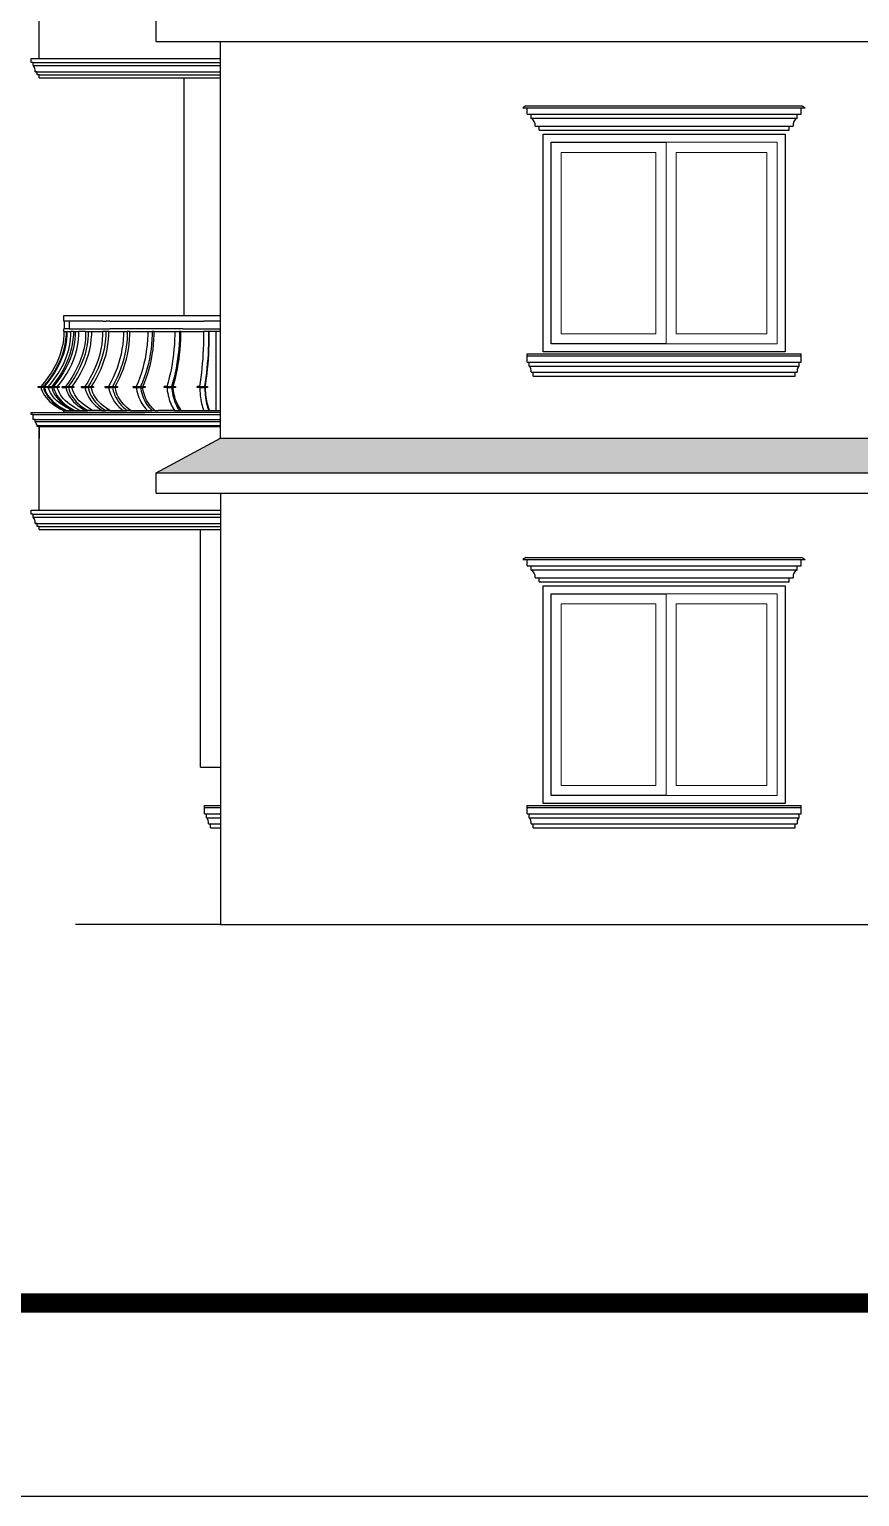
# Model space of a CAD drawing. Header units: inches. Extents: x 3672 to 10975, y -27382 to -746.
# Drawn here: x 4491.9 to 4697.8, y -27267.5 to -26903.6 of the extents above; entities that cross this region are included whole.
import ezdxf

# ---------------------------------------------------------------- set-up
doc = ezdxf.new("R2010")
doc.units = ezdxf.units.IN
doc.header["$LTSCALE"] = 17
doc.header["$MEASUREMENT"] = 0
for name, color, linetype, lineweight in [('25 BOT BAR', 12, 'Continuous', 25), ('ELEVATION', 7, 'Continuous', 25), ('OUTLINE', 1, 'Continuous', 25), ('WINDOW FRAME', 161, 'Continuous', 20)]:
    doc.layers.add(name, color=color, linetype=linetype, lineweight=lineweight)

# ---------------------------------------------------------------- blocks, each defined once
blk = doc.blocks.new('A$C6d06a05d')
for p, q in [((5.66, 22.61), (5.66, 24)), ((5.66, 24), (40.22, 24)), ((40.22, 22.61), (40.22, 24)), ((5.77, 22.61), (5.66, 22.61)), ((5.66, 20.07), (5.66, 20.77)), ((5.66, 20.77), (5.77, 20.77)), ((5.69, 20.07), (5.66, 20.07)), ((5.69, 20.07), (5.69, 19.25)), ((5.69, 20.07), (6.17, 20.07)), ((5.77, 22.61), (5.77, 20.77)), ((6.88, 22.61), (5.77, 22.61)), ((6.88, 20.77), (5.77, 20.77)), ((6.17, 20.07), (6.17, 19.25)), ((6.17, 20.07), (6.36, 20.07)), ((6.36, 20.07), (6.36, 19.25)), ((6.36, 20.07), (7.24, 20.07)), ((6.88, 22.61), (6.88, 20.77)), ((14.27, 22.61), (6.88, 22.61)), ((6.88, 20.77), (14.27, 20.77)), ((7.23, 19.24), (7.24, 20.07)), ((7.79, 20.07), (7.24, 20.07)), ((7.79, 20.07), (7.78, 19.25)), ((7.79, 20.07), (8.17, 20.07)), ((8.17, 20.07), (8.17, 19.25)), ((8.17, 20.07), (9.01, 20.07)), ((9, 19.24), (9.01, 20.07)), ((10.49, 20.07), (9.01, 20.07)), ((10.49, 20.07), (10.49, 19.25)), ((10.49, 20.07), (11.05, 20.07)), ((11.05, 20.07), (11.05, 19.25)), ((11.05, 20.07), (11.82, 20.07)), ((11.82, 19.24), (11.82, 20.07)), ((11.82, 20.07), (14.21, 20.07)), ((14.21, 20.07), (14.2, 19.25)), ((14.93, 20.07), (14.21, 20.07)), ((14.27, 22.61), (14.98, 22.61)), ((14.27, 20.77), (14.98, 20.77)), ((14.93, 20.07), (14.92, 19.25)), ((15.61, 20.07), (14.93, 20.07)), ((15.84, 22.61), (14.98, 22.61)), ((14.98, 20.77), (15.84, 20.77)), ((15.6, 19.24), (15.61, 20.07)), ((15.61, 20.07), (18.82, 20.07)), ((15.84, 22.61), (31.92, 22.61)), ((31.92, 20.77), (15.84, 20.77)), ((18.82, 20.07), (18.81, 19.25)), ((18.82, 20.07), (19.67, 20.07)), ((19.67, 20.07), (19.67, 19.25)), ((20.24, 20.07), (19.67, 20.07)), ((20.24, 19.24), (20.24, 20.07)), ((20.24, 20.07), (24.18, 20.07)), ((24.18, 20.07), (24.18, 19.25)), ((24.18, 20.07), (25.15, 20.07)), ((25.15, 20.07), (25.14, 19.25)), ((25.59, 20.07), (25.15, 20.07)), ((25.59, 19.24), (25.59, 20.07)), ((25.59, 20.07), (30.13, 20.07)), ((30.13, 20.07), (30.13, 19.25)), ((30.13, 20.07), (31.18, 20.07)), ((31.49, 20.07), (31.18, 20.07)), ((31.18, 20.07), (31.18, 19.25)), ((31.48, 19.24), (31.49, 20.07)), ((31.49, 20.07), (31.92, 20.07)), ((31.92, 22.61), (36.51, 22.61)), ((31.92, 20.77), (36.51, 20.77)), ((31.92, 20.07), (36.49, 20.07)), ((36.49, 20.07), (36.49, 19.25)), ((37.6, 20.07), (36.49, 20.07)), ((37.61, 22.61), (36.51, 22.61)), ((36.51, 20.77), (37.61, 20.77)), ((37.6, 20.07), (37.59, 19.25)), ((37.75, 20.07), (37.6, 20.07)), ((37.8, 22.61), (37.61, 22.61)), ((37.61, 20.77), (37.8, 20.77)), ((37.75, 19.24), (37.75, 20.07)), ((39.23, 20.07), (37.75, 20.07)), ((39.23, 22.61), (37.8, 22.61)), ((37.8, 20.77), (39.23, 20.77)), ((40.22, 22.61), (39.23, 22.61)), ((39.23, 20.77), (40.22, 20.77)), ((40.22, 20.07), (39.23, 20.07)), ((39.23, 7.81), (39.23, 20.07)), ((40.22, 20.77), (40.22, 22.61)), ((40.22, 20.07), (40.22, 20.77)), ((40.22, 8.38), (40.22, 20.07)), ((5.44, 16.89), (5.2, 15.69)), ((5.6, 18.11), (5.44, 16.89)), ((5.69, 19.25), (5.6, 18.11)), ((5.92, 16.89), (5.69, 15.69)), ((6.12, 16.89), (5.88, 15.69)), ((6.08, 18.11), (5.92, 16.89)), ((6.17, 19.25), (6.08, 18.11)), ((6.28, 18.11), (6.12, 16.89)), ((6.36, 19.25), (6.28, 18.11)), ((6.75, 15.62), (6.99, 16.85)), ((6.99, 16.85), (7.15, 18.08)), ((7.15, 18.08), (7.23, 19.24)), ((7.55, 16.89), (7.33, 15.69)), ((7.7, 18.11), (7.55, 16.89)), ((7.78, 19.25), (7.7, 18.11)), ((7.93, 16.89), (7.71, 15.69)), ((8.09, 18.11), (7.93, 16.89)), ((8.17, 19.25), (8.09, 18.11)), ((8.54, 15.62), (8.76, 16.85)), ((8.76, 16.85), (8.92, 18.08)), ((8.92, 18.08), (9, 19.24)), ((10.28, 16.89), (10.07, 15.69)), ((10.42, 18.11), (10.28, 16.89)), ((10.49, 19.25), (10.42, 18.11)), ((10.84, 16.89), (10.63, 15.69)), ((10.98, 18.11), (10.84, 16.89)), ((11.05, 19.25), (10.98, 18.11)), ((11.39, 15.62), (11.6, 16.85)), ((11.6, 16.85), (11.74, 18.08)), ((11.74, 18.08), (11.82, 19.24)), ((14.02, 16.89), (13.83, 15.69)), ((14.14, 18.11), (14.02, 16.89)), ((14.2, 19.25), (14.14, 18.11)), ((14.73, 16.89), (14.55, 15.69)), ((14.86, 18.11), (14.73, 16.89)), ((14.92, 19.25), (14.86, 18.11)), ((15.23, 15.62), (15.41, 16.85)), ((15.41, 16.85), (15.54, 18.08)), ((15.54, 18.08), (15.6, 19.24)), ((18.65, 16.89), (18.5, 15.69)), ((18.76, 18.11), (18.65, 16.89)), ((18.81, 19.25), (18.76, 18.11)), ((19.51, 16.89), (19.36, 15.69)), ((19.62, 18.11), (19.51, 16.89)), ((19.67, 19.25), (19.62, 18.11)), ((19.92, 15.62), (20.08, 16.85)), ((20.08, 16.85), (20.19, 18.08)), ((20.19, 18.08), (20.24, 19.24)), ((24.05, 16.89), (23.93, 15.69)), ((24.13, 18.11), (24.05, 16.89)), ((24.18, 19.25), (24.13, 18.11)), ((25.02, 16.89), (24.9, 15.69)), ((25.1, 18.11), (25.02, 16.89)), ((25.14, 19.25), (25.1, 18.11)), ((25.34, 15.62), (25.46, 16.85)), ((25.46, 16.85), (25.54, 18.08)), ((25.54, 18.08), (25.59, 19.24)), ((30.04, 16.89), (29.96, 15.69)), ((30.1, 18.11), (30.04, 16.89)), ((30.13, 19.25), (30.1, 18.11)), ((31.1, 16.89), (31.01, 15.69)), ((31.15, 18.11), (31.1, 16.89)), ((31.18, 19.25), (31.15, 18.11)), ((31.31, 15.62), (31.4, 16.85)), ((31.4, 16.85), (31.45, 18.08)), ((31.45, 18.08), (31.48, 19.24)), ((36.45, 16.89), (36.41, 15.69)), ((36.48, 18.11), (36.45, 16.89)), ((36.49, 19.25), (36.48, 18.11)), ((37.55, 16.89), (37.51, 15.69)), ((37.58, 18.11), (37.55, 16.89)), ((37.59, 19.25), (37.58, 18.11)), ((37.66, 15.62), (37.7, 16.85)), ((37.7, 16.85), (37.73, 18.08)), ((37.73, 18.08), (37.75, 19.24)), ((4.49, 13.29), (4.03, 12.11)), ((4.89, 14.48), (4.49, 13.29)), ((4.99, 13.29), (4.53, 12.11)), ((5.19, 13.29), (4.73, 12.11)), ((5.2, 15.69), (4.89, 14.48)), ((5.38, 14.48), (4.99, 13.29)), ((5.57, 14.48), (5.19, 13.29)), ((5.69, 15.69), (5.38, 14.48)), ((5.88, 15.69), (5.57, 14.48)), ((5.58, 11.99), (6.04, 13.19)), ((6.04, 13.19), (6.43, 14.4)), ((6.66, 13.29), (6.22, 12.11)), ((6.43, 14.4), (6.75, 15.62)), ((7.05, 13.29), (6.61, 12.11)), ((7.03, 14.48), (6.66, 13.29)), ((7.33, 15.69), (7.03, 14.48)), ((7.41, 14.48), (7.05, 13.29)), ((7.71, 15.69), (7.41, 14.48)), ((7.42, 11.99), (7.86, 13.19)), ((7.86, 13.19), (8.24, 14.4)), ((8.24, 14.4), (8.54, 15.62)), ((9.46, 13.29), (9.05, 12.11)), ((9.8, 14.48), (9.46, 13.29)), ((10.02, 13.29), (9.61, 12.11)), ((10.07, 15.69), (9.8, 14.48)), ((10.36, 14.48), (10.02, 13.29)), ((10.63, 15.69), (10.36, 14.48)), ((10.36, 11.99), (10.77, 13.19)), ((10.77, 13.19), (11.11, 14.4)), ((11.11, 14.4), (11.39, 15.62)), ((13.29, 13.29), (12.93, 12.11)), ((13.59, 14.48), (13.29, 13.29)), ((13.83, 15.69), (13.59, 14.48)), ((14.01, 13.29), (13.65, 12.11)), ((14.31, 14.48), (14.01, 13.29)), ((14.55, 15.69), (14.31, 14.48)), ((14.31, 11.99), (14.68, 13.19)), ((14.68, 13.19), (14.98, 14.4)), ((14.98, 14.4), (15.23, 15.62)), ((18.05, 13.29), (17.75, 12.11)), ((18.3, 14.48), (18.05, 13.29)), ((18.5, 15.69), (18.3, 14.48)), ((18.9, 13.29), (18.6, 12.11)), ((19.15, 14.48), (18.9, 13.29)), ((19.36, 15.69), (19.15, 14.48)), ((19.16, 11.99), (19.46, 13.19)), ((19.46, 13.19), (19.72, 14.4)), ((19.72, 14.4), (19.92, 15.62)), ((23.58, 13.29), (23.35, 12.11)), ((23.77, 14.48), (23.58, 13.29)), ((23.93, 15.69), (23.77, 14.48)), ((24.55, 13.29), (24.31, 12.11)), ((24.74, 14.48), (24.55, 13.29)), ((24.9, 15.69), (24.74, 14.48)), ((24.75, 11.99), (24.98, 13.19)), ((24.98, 13.19), (25.18, 14.4)), ((25.18, 14.4), (25.34, 15.62)), ((29.72, 13.29), (29.56, 12.11)), ((29.86, 14.48), (29.72, 13.29)), ((29.96, 15.69), (29.86, 14.48)), ((30.77, 13.29), (30.61, 12.11)), ((30.91, 14.48), (30.77, 13.29)), ((31.01, 15.69), (30.91, 14.48)), ((30.91, 11.99), (31.07, 13.19)), ((31.07, 13.19), (31.21, 14.4)), ((31.21, 14.4), (31.31, 15.62)), ((36.29, 13.29), (36.2, 12.11)), ((36.35, 14.48), (36.29, 13.29)), ((36.41, 15.69), (36.35, 14.48)), ((37.39, 13.29), (37.31, 12.11)), ((37.46, 14.48), (37.39, 13.29)), ((37.51, 15.69), (37.46, 14.48)), ((37.46, 11.99), (37.54, 13.19)), ((37.54, 13.19), (37.61, 14.4)), ((37.61, 14.4), (37.66, 15.62)), ((2.87, 9.79), (2.18, 8.65)), ((3.39, 9.79), (2.72, 8.65)), ((3.49, 10.94), (2.87, 9.79)), ((3.59, 9.79), (2.91, 8.65)), ((4, 10.94), (3.39, 9.79)), ((4.03, 12.11), (3.49, 10.94)), ((4.19, 10.94), (3.59, 9.79)), ((4.53, 12.11), (4, 10.94)), ((4.73, 12.11), (4.19, 10.94)), ((4.42, 9.64), (5.04, 10.81)), ((5.14, 9.79), (4.49, 8.65)), ((5.52, 9.79), (4.87, 8.65)), ((5.04, 10.81), (5.58, 11.99)), ((5.72, 10.94), (5.14, 9.79)), ((6.1, 10.94), (5.52, 9.79)), ((6.22, 12.11), (5.72, 10.94)), ((6.61, 12.11), (6.1, 10.94)), ((6.32, 9.64), (6.9, 10.81)), ((6.9, 10.81), (7.42, 11.99)), ((8.05, 9.79), (7.46, 8.65)), ((8.61, 9.79), (8.02, 8.65)), ((8.58, 10.94), (8.05, 9.79)), ((9.05, 12.11), (8.58, 10.94)), ((9.14, 10.94), (8.61, 9.79)), ((9.61, 12.11), (9.14, 10.94)), ((9.34, 9.64), (9.89, 10.81)), ((9.89, 10.81), (10.36, 11.99)), ((12.05, 9.79), (11.52, 8.65)), ((12.52, 10.94), (12.05, 9.79)), ((12.77, 9.79), (12.24, 8.65)), ((12.93, 12.11), (12.52, 10.94)), ((13.24, 10.94), (12.77, 9.79)), ((13.65, 12.11), (13.24, 10.94)), ((13.42, 9.64), (13.89, 10.81)), ((13.89, 10.81), (14.31, 11.99)), ((17, 9.79), (16.56, 8.65)), ((17.4, 10.94), (17, 9.79)), ((17.75, 12.11), (17.4, 10.94)), ((17.86, 9.79), (17.42, 8.65)), ((18.26, 10.94), (17.86, 9.79)), ((18.6, 12.11), (18.26, 10.94)), ((18.4, 9.64), (18.81, 10.81)), ((18.81, 10.81), (19.16, 11.99)), ((22.77, 9.79), (22.42, 8.65)), ((23.08, 10.94), (22.77, 9.79)), ((23.35, 12.11), (23.08, 10.94)), ((23.74, 9.79), (23.39, 8.65)), ((24.04, 10.94), (23.74, 9.79)), ((24.31, 12.11), (24.04, 10.94)), ((24.16, 9.64), (24.47, 10.81)), ((24.47, 10.81), (24.75, 11.99)), ((29.17, 9.79), (28.93, 8.65)), ((29.38, 10.94), (29.17, 9.79)), ((29.56, 12.11), (29.38, 10.94)), ((30.22, 9.79), (29.98, 8.65)), ((30.43, 10.94), (30.22, 9.79)), ((30.61, 12.11), (30.43, 10.94)), ((30.51, 9.64), (30.72, 10.81)), ((30.72, 10.81), (30.91, 11.99)), ((36, 9.79), (35.88, 8.65)), ((36.11, 10.94), (36, 9.79)), ((36.2, 12.11), (36.11, 10.94)), ((37.11, 9.79), (36.99, 8.65)), ((37.21, 10.94), (37.11, 9.79)), ((37.31, 12.11), (37.21, 10.94)), ((37.25, 9.64), (37.36, 10.81)), ((37.36, 10.81), (37.46, 11.99)), ((1.42, 7.53), (0.6, 6.44)), ((1.97, 7.53), (1.15, 6.44)), ((2.16, 7.53), (1.35, 6.44)), ((2.18, 8.65), (1.42, 7.53)), ((2.72, 8.65), (1.97, 7.53)), ((2.91, 8.65), (2.16, 7.53)), ((2.3, 6.44), (2.98, 7.35)), ((2.98, 7.35), (3.73, 8.49)), ((3.78, 7.53), (3, 6.44)), ((4.16, 7.53), (3.38, 6.44)), ((3.73, 8.49), (4.42, 9.64)), ((4.49, 8.65), (3.78, 7.53)), ((4.87, 8.65), (4.16, 7.53)), ((4.29, 6.44), (4.94, 7.35)), ((4.94, 7.35), (5.66, 8.49)), ((5.66, 8.49), (6.32, 9.64)), ((6.8, 7.53), (6.08, 6.44)), ((7.36, 7.53), (6.64, 6.44)), ((7.46, 8.65), (6.8, 7.53)), ((8.02, 8.65), (7.36, 7.53)), ((7.48, 6.44), (8.07, 7.35)), ((8.07, 7.35), (8.74, 8.49)), ((8.74, 8.49), (9.34, 9.64)), ((10.94, 7.53), (10.31, 6.44)), ((11.52, 8.65), (10.94, 7.53)), ((11.66, 7.53), (11.02, 6.44)), ((12.24, 8.65), (11.66, 7.53)), ((11.76, 6.44), (12.29, 7.35)), ((12.29, 7.35), (12.88, 8.49)), ((12.88, 8.49), (13.42, 9.64)), ((16.07, 7.53), (15.54, 6.44)), ((16.56, 8.65), (16.07, 7.53)), ((16.93, 7.53), (16.4, 6.44)), ((17.42, 8.65), (16.93, 7.53)), ((17.02, 6.44), (17.46, 7.35)), ((17.46, 7.35), (17.96, 8.49)), ((17.96, 8.49), (18.4, 9.64)), ((22.04, 7.53), (21.63, 6.44)), ((22.42, 8.65), (22.04, 7.53)), ((23.01, 7.53), (22.6, 6.44)), ((23.39, 8.65), (23.01, 7.53)), ((23.08, 6.44), (23.43, 7.35)), ((23.43, 7.35), (23.81, 8.49)), ((23.81, 8.49), (24.16, 9.64)), ((28.67, 7.53), (28.39, 6.44)), ((28.93, 8.65), (28.67, 7.53)), ((29.72, 7.53), (29.44, 6.44)), ((29.98, 8.65), (29.72, 7.53)), ((29.77, 6.44), (30, 7.35)), ((30, 7.35), (30.27, 8.49)), ((30.27, 8.49), (30.51, 9.64)), ((35.75, 7.53), (35.61, 6.44)), ((35.88, 8.65), (35.75, 7.53)), ((36.85, 7.53), (36.71, 6.44)), ((36.99, 8.65), (36.85, 7.53)), ((36.88, 6.44), (37, 7.35)), ((37, 7.35), (37.13, 8.49)), ((37.13, 8.49), (37.25, 9.64)), ((39.23, 0.52), (39.23, 7.81)), ((40.22, 0.52), (40.22, 8.38)), ((0, 6.15), (0, 6.44)), ((0, 6.44), (0.49, 6.44)), ((0.49, 6.15), (0, 6.15)), ((0.49, 6.44), (0.6, 6.44)), ((0.49, 6.15), (0.49, 6.44)), ((0.66, 6.15), (0.49, 6.15)), ((0.6, 6.44), (0.84, 6.44)), ((0.66, 6.15), (0.72, 5.87)), ((0.66, 6.15), (0.84, 6.15)), ((0.72, 5.87), (0.9, 5.31)), ((0.84, 6.15), (0.84, 6.44)), ((0.84, 6.44), (1.15, 6.44)), ((1.21, 6.15), (0.84, 6.15)), ((0.9, 5.31), (1.13, 4.75)), ((1.13, 4.75), (1.43, 4.21)), ((1.15, 6.44), (1.35, 6.44)), ((1.21, 6.15), (1.27, 5.87)), ((1.41, 6.15), (1.21, 6.15)), ((1.27, 5.87), (1.45, 5.31)), ((1.35, 6.44), (2.29, 6.44)), ((1.41, 6.15), (1.47, 5.87)), ((2.29, 6.15), (1.41, 6.15)), ((1.43, 4.21), (1.77, 3.68)), ((1.45, 5.31), (1.68, 4.75)), ((1.47, 5.87), (1.64, 5.31)), ((1.64, 5.31), (1.88, 4.75)), ((1.68, 4.75), (1.97, 4.21)), ((1.77, 3.68), (2.17, 3.17)), ((1.88, 4.75), (2.17, 4.21)), ((1.97, 4.21), (2.31, 3.68)), ((2.17, 4.21), (2.51, 3.68)), ((2.29, 6.15), (2.29, 6.44)), ((2.29, 6.44), (2.3, 6.44)), ((2.33, 5.94), (2.29, 6.15)), ((2.29, 6.15), (2.29, 6.15)), ((2.29, 6.15), (2.98, 6.15)), ((2.3, 6.44), (2.98, 6.44)), ((2.31, 3.68), (2.71, 3.17)), ((2.5, 5.41), (2.33, 5.94)), ((2.72, 4.88), (2.5, 5.41)), ((2.51, 3.68), (2.9, 3.17)), ((3, 4.37), (2.72, 4.88)), ((2.98, 6.44), (3, 6.44)), ((2.98, 6.15), (2.98, 6.44)), ((3.06, 6.15), (2.98, 6.15)), ((3, 6.44), (3.38, 6.44)), ((3.32, 3.86), (3, 4.37)), ((3.06, 6.15), (3.12, 5.87)), ((3.44, 6.15), (3.06, 6.15)), ((3.12, 5.87), (3.28, 5.31)), ((3.28, 5.31), (3.51, 4.75)), ((3.69, 3.38), (3.32, 3.86)), ((3.38, 6.44), (4.29, 6.44)), ((3.44, 6.15), (3.5, 5.87)), ((4.28, 6.15), (3.44, 6.15)), ((3.5, 5.87), (3.67, 5.31)), ((3.51, 4.75), (3.78, 4.21)), ((3.67, 5.31), (3.89, 4.75)), ((4.12, 2.9), (3.69, 3.38)), ((3.78, 4.21), (4.11, 3.68)), ((3.89, 4.75), (4.16, 4.21)), ((4.11, 3.68), (4.48, 3.17)), ((4.16, 4.21), (4.49, 3.68)), ((4.32, 5.94), (4.28, 6.15)), ((4.67, 6.15), (4.28, 6.15)), ((4.29, 6.44), (4.67, 6.44)), ((4.48, 5.41), (4.32, 5.94)), ((4.7, 4.88), (4.48, 5.41)), ((4.49, 3.68), (4.87, 3.17)), ((4.67, 6.44), (4.67, 6.15)), ((4.96, 4.37), (4.7, 4.88)), ((5.27, 3.86), (4.96, 4.37)), ((5.62, 3.38), (5.27, 3.86)), ((5.34, 6.44), (6.08, 6.44)), ((5.34, 6.15), (5.34, 6.44)), ((5.34, 6.15), (6.14, 6.15)), ((6.03, 2.9), (5.62, 3.38)), ((6.08, 6.44), (6.35, 6.44)), ((6.14, 6.15), (6.19, 5.87)), ((6.14, 6.15), (6.35, 6.15)), ((6.19, 5.87), (6.34, 5.31)), ((6.34, 5.31), (6.55, 4.75)), ((6.35, 6.15), (6.35, 6.44)), ((6.35, 6.44), (6.64, 6.44)), ((6.7, 6.15), (6.35, 6.15)), ((6.55, 4.75), (6.8, 4.21)), ((6.64, 6.44), (7.48, 6.44)), ((6.7, 6.15), (6.75, 5.87)), ((7.47, 6.15), (6.7, 6.15)), ((6.75, 5.87), (6.9, 5.31)), ((6.8, 4.21), (7.1, 3.68)), ((6.9, 5.31), (7.11, 4.75)), ((7.1, 3.68), (7.45, 3.17)), ((7.11, 4.75), (7.36, 4.21)), ((7.36, 4.21), (7.66, 3.68)), ((7.51, 5.94), (7.47, 6.15)), ((7.91, 6.15), (7.47, 6.15)), ((7.48, 6.44), (7.91, 6.44)), ((7.66, 5.41), (7.51, 5.94)), ((7.85, 4.88), (7.66, 5.41)), ((7.66, 3.68), (8.01, 3.17)), ((8.09, 4.37), (7.85, 4.88)), ((7.91, 6.44), (7.91, 6.15)), ((8.38, 3.86), (8.09, 4.37)), ((8.71, 3.38), (8.38, 3.86)), ((9.08, 2.9), (8.71, 3.38)), ((9.56, 6.44), (10.31, 6.44)), ((9.56, 6.15), (9.56, 6.44)), ((9.56, 6.15), (10.35, 6.15)), ((10.31, 6.44), (10.86, 6.44)), ((10.35, 6.15), (10.4, 5.87)), ((10.35, 6.15), (10.86, 6.15)), ((10.4, 5.87), (10.54, 5.31)), ((10.54, 5.31), (10.72, 4.75)), ((10.72, 4.75), (10.94, 4.21)), ((10.86, 6.15), (10.86, 6.44)), ((10.86, 6.44), (11.02, 6.44)), ((11.07, 6.15), (10.86, 6.15)), ((10.94, 4.21), (11.21, 3.68)), ((11.02, 6.44), (11.76, 6.44)), ((11.07, 6.15), (11.12, 5.87)), ((11.76, 6.15), (11.07, 6.15)), ((11.12, 5.87), (11.26, 5.31)), ((11.21, 3.68), (11.51, 3.17)), ((11.26, 5.31), (11.44, 4.75)), ((11.44, 4.75), (11.66, 4.21)), ((11.66, 4.21), (11.93, 3.68)), ((11.76, 6.44), (12.24, 6.44)), ((11.79, 5.94), (11.76, 6.15)), ((12.24, 6.15), (11.76, 6.15)), ((11.92, 5.41), (11.79, 5.94)), ((12.09, 4.88), (11.92, 5.41)), ((11.93, 3.68), (12.23, 3.17)), ((12.31, 4.37), (12.09, 4.88)), ((12.24, 6.44), (12.24, 6.15)), ((12.56, 3.86), (12.31, 4.37)), ((12.85, 3.38), (12.56, 3.86)), ((13.18, 2.9), (12.85, 3.38)), ((14.82, 6.44), (15.54, 6.44)), ((14.82, 6.15), (14.82, 6.44)), ((14.82, 6.15), (15.58, 6.15)), ((15.54, 6.44), (16.36, 6.44)), ((15.58, 6.15), (15.62, 5.87)), ((15.58, 6.15), (16.36, 6.15)), ((15.62, 5.87), (15.74, 5.31)), ((15.74, 5.31), (15.89, 4.75)), ((15.89, 4.75), (16.08, 4.21)), ((16.08, 4.21), (16.3, 3.68)), ((16.3, 3.68), (16.56, 3.17)), ((16.36, 6.15), (16.36, 6.44)), ((16.36, 6.44), (16.4, 6.44)), ((16.44, 6.15), (16.36, 6.15)), ((16.4, 6.44), (17.02, 6.44)), ((16.44, 6.15), (16.48, 5.87)), ((17.01, 6.15), (16.44, 6.15)), ((16.48, 5.87), (16.59, 5.31)), ((16.59, 5.31), (16.74, 4.75)), ((16.74, 4.75), (16.93, 4.21)), ((16.93, 4.21), (17.15, 3.68)), ((17.04, 5.94), (17.01, 6.15)), ((17.52, 6.15), (17.01, 6.15)), ((17.02, 6.44), (17.52, 6.44)), ((17.15, 5.41), (17.04, 5.94)), ((17.3, 4.88), (17.15, 5.41)), ((17.15, 3.68), (17.41, 3.17)), ((17.47, 4.37), (17.3, 4.88)), ((17.69, 3.86), (17.47, 4.37)), ((17.52, 6.44), (17.52, 6.15)), ((17.93, 3.38), (17.69, 3.86)), ((18.21, 2.9), (17.93, 3.38)), ((20.94, 6.44), (21.63, 6.44)), ((20.94, 6.15), (20.94, 6.44)), ((20.94, 6.15), (21.66, 6.15)), ((21.63, 6.44), (22.6, 6.44)), ((21.66, 6.15), (21.69, 5.87)), ((21.66, 6.15), (22.63, 6.15)), ((21.69, 5.87), (21.78, 5.31)), ((21.78, 5.31), (21.9, 4.75)), ((21.9, 4.75), (22.05, 4.21)), ((22.05, 4.21), (22.22, 3.68)), ((22.22, 3.68), (22.42, 3.17)), ((22.6, 6.44), (22.69, 6.44)), ((22.63, 6.15), (22.66, 5.87)), ((22.69, 6.15), (22.63, 6.15)), ((22.66, 5.87), (22.75, 5.31)), ((22.69, 6.15), (22.69, 6.44)), ((22.69, 6.44), (23.08, 6.44)), ((22.69, 6.15), (23.08, 6.15)), ((22.75, 5.31), (22.87, 4.75)), ((22.87, 4.75), (23.01, 4.21)), ((23.01, 4.21), (23.19, 3.68)), ((23.08, 6.44), (23.59, 6.44)), ((23.1, 5.94), (23.08, 6.15)), ((23.59, 6.15), (23.08, 6.15)), ((23.18, 5.41), (23.1, 5.94)), ((23.3, 4.88), (23.18, 5.41)), ((23.19, 3.68), (23.39, 3.17)), ((23.44, 4.37), (23.3, 4.88)), ((23.6, 3.86), (23.44, 4.37)), ((23.59, 6.44), (23.59, 6.15)), ((23.79, 3.38), (23.6, 3.86)), ((24.01, 2.9), (23.79, 3.38)), ((27.76, 6.15), (27.76, 6.44)), ((28.39, 6.44), (27.76, 6.44)), ((28.41, 6.15), (27.76, 6.15)), ((28.39, 6.44), (29.44, 6.44)), ((28.41, 6.15), (28.43, 5.87)), ((28.41, 6.15), (29.46, 6.15)), ((28.43, 5.87), (28.49, 5.31)), ((28.49, 5.31), (28.57, 4.75)), ((28.57, 4.75), (28.67, 4.21)), ((28.67, 4.21), (28.79, 3.68)), ((28.79, 3.68), (28.93, 3.17)), ((29.44, 6.44), (29.66, 6.44)), ((29.46, 6.15), (29.48, 5.87)), ((29.66, 6.15), (29.46, 6.15)), ((29.48, 5.87), (29.54, 5.31)), ((29.54, 5.31), (29.62, 4.75)), ((29.62, 4.75), (29.72, 4.21)), ((29.66, 6.15), (29.66, 6.44)), ((29.66, 6.44), (29.77, 6.44)), ((29.77, 6.15), (29.66, 6.15)), ((29.72, 4.21), (29.84, 3.68)), ((29.77, 6.44), (30.27, 6.44)), ((29.78, 5.94), (29.77, 6.15)), ((30.27, 6.15), (29.77, 6.15)), ((29.84, 5.41), (29.78, 5.94)), ((29.92, 4.88), (29.84, 5.41)), ((29.84, 3.68), (29.98, 3.17)), ((30.01, 4.37), (29.92, 4.88)), ((30.12, 3.86), (30.01, 4.37)), ((30.25, 3.38), (30.12, 3.86)), ((30.4, 2.9), (30.25, 3.38)), ((30.27, 6.44), (30.27, 6.15)), ((35.07, 6.15), (35.07, 6.44)), ((35.61, 6.44), (35.07, 6.44)), ((35.62, 6.15), (35.07, 6.15)), ((35.61, 6.44), (36.71, 6.44)), ((35.62, 6.15), (35.63, 5.87)), ((35.62, 6.15), (36.72, 6.15)), ((35.63, 5.87), (35.66, 5.31)), ((35.66, 5.31), (35.7, 4.75)), ((35.7, 4.75), (35.75, 4.21)), ((35.75, 4.21), (35.81, 3.68)), ((35.81, 3.68), (35.88, 3.17)), ((36.71, 6.44), (36.88, 6.44)), ((36.88, 6.15), (36.72, 6.15)), ((36.72, 6.15), (36.73, 5.87)), ((36.73, 5.87), (36.76, 5.31)), ((36.76, 5.31), (36.8, 4.75)), ((36.8, 4.75), (36.85, 4.21)), ((36.85, 4.21), (36.91, 3.68)), ((36.88, 6.44), (37.05, 6.44)), ((36.88, 5.94), (36.88, 6.15)), ((36.88, 6.15), (37.05, 6.15)), ((36.91, 5.41), (36.88, 5.94)), ((36.95, 4.88), (36.91, 5.41)), ((36.91, 3.68), (36.98, 3.17)), ((37, 4.37), (36.95, 4.88)), ((37.06, 3.86), (37, 4.37)), ((37.05, 6.44), (37.36, 6.44)), ((37.05, 6.15), (37.05, 6.44)), ((37.36, 6.15), (37.05, 6.15)), ((37.12, 3.38), (37.06, 3.86)), ((37.2, 2.9), (37.12, 3.38)), ((37.36, 6.44), (37.36, 6.15)), ((2.17, 3.17), (2.63, 2.67)), ((2.63, 2.67), (3.13, 2.19)), ((2.71, 3.17), (3.15, 2.67)), ((2.9, 3.17), (3.35, 2.67)), ((3.13, 2.19), (3.67, 1.74)), ((3.15, 2.67), (3.64, 2.19)), ((3.35, 2.67), (3.84, 2.19)), ((3.64, 2.19), (4.18, 1.74)), ((3.67, 1.74), (4.27, 1.31)), ((3.84, 2.19), (4.38, 1.74)), ((4.59, 2.45), (4.12, 2.9)), ((4.18, 1.74), (4.77, 1.31)), ((4.27, 1.31), (4.9, 0.9)), ((4.38, 1.74), (4.96, 1.31)), ((4.48, 3.17), (4.91, 2.67)), ((5.1, 2.02), (4.59, 2.45)), ((4.77, 1.31), (5.4, 0.9)), ((4.87, 3.17), (5.29, 2.67)), ((4.9, 0.9), (5.58, 0.52)), ((4.91, 2.67), (5.38, 2.19)), ((4.96, 1.31), (5.59, 0.9)), ((5.65, 1.61), (5.1, 2.02)), ((5.29, 2.67), (5.76, 2.19)), ((5.38, 2.19), (5.89, 1.74)), ((5.4, 0.9), (6.06, 0.52)), ((5.58, 0.52), (5.66, 0.52)), ((5.59, 0.9), (6.26, 0.52)), ((6.25, 1.22), (5.65, 1.61)), ((5.66, 0), (5.66, 0.52)), ((5.66, 0.52), (6.06, 0.52)), ((24.34, 0), (5.66, 0)), ((5.76, 2.19), (6.28, 1.74)), ((5.89, 1.74), (6.45, 1.31)), ((6.47, 2.45), (6.03, 2.9)), ((6.06, 0.52), (6.26, 0.52)), ((7.48, 0.52), (6.25, 1.22)), ((6.26, 0.52), (7.48, 0.52)), ((6.28, 1.74), (6.83, 1.31)), ((6.45, 1.31), (7.05, 0.9)), ((6.96, 2.02), (6.47, 2.45)), ((6.83, 1.31), (7.43, 0.9)), ((7.49, 1.61), (6.96, 2.02)), ((7.05, 0.9), (7.68, 0.52)), ((7.43, 0.9), (8.07, 0.52)), ((7.45, 3.17), (7.84, 2.67)), ((7.48, 0.52), (7.68, 0.52)), ((8.06, 1.22), (7.49, 1.61)), ((7.68, 0.52), (8.07, 0.52)), ((7.84, 2.67), (8.27, 2.19)), ((8.01, 3.17), (8.4, 2.67)), ((9.23, 0.52), (8.06, 1.22)), ((8.07, 0.52), (9.23, 0.52)), ((8.27, 2.19), (8.75, 1.74)), ((8.4, 2.67), (8.83, 2.19)), ((8.75, 1.74), (9.26, 1.31)), ((8.83, 2.19), (9.31, 1.74)), ((9.49, 2.45), (9.08, 2.9)), ((9.23, 0.52), (10.4, 0.52)), ((9.26, 1.31), (9.81, 0.9)), ((9.31, 1.74), (9.82, 1.31)), ((9.94, 2.02), (9.49, 2.45)), ((9.81, 0.9), (10.4, 0.52)), ((9.82, 1.31), (10.37, 0.9)), ((10.43, 1.61), (9.94, 2.02)), ((10.37, 0.9), (10.96, 0.52)), ((10.4, 0.52), (10.96, 0.52)), ((10.95, 1.22), (10.43, 1.61)), ((12.03, 0.52), (10.95, 1.22)), ((12.03, 0.52), (10.96, 0.52)), ((11.51, 3.17), (11.86, 2.67)), ((11.86, 2.67), (12.24, 2.19)), ((14.12, 0.52), (12.03, 0.52)), ((12.23, 3.17), (12.58, 2.67)), ((12.24, 2.19), (12.66, 1.74)), ((12.58, 2.67), (12.96, 2.19)), ((12.66, 1.74), (13.12, 1.31)), ((12.96, 2.19), (13.38, 1.74)), ((13.12, 1.31), (13.61, 0.9)), ((13.54, 2.45), (13.18, 2.9)), ((13.38, 1.74), (13.84, 1.31)), ((13.94, 2.02), (13.54, 2.45)), ((13.61, 0.9), (14.12, 0.52)), ((13.84, 1.31), (14.32, 0.9)), ((14.37, 1.61), (13.94, 2.02)), ((14.12, 0.52), (14.84, 0.52)), ((14.32, 0.9), (14.84, 0.52)), ((14.84, 1.22), (14.37, 1.61)), ((15.79, 0.52), (14.84, 1.22)), ((15.79, 0.52), (14.84, 0.52)), ((15.79, 0.52), (18.74, 0.52)), ((16.56, 3.17), (16.85, 2.67)), ((16.85, 2.67), (17.17, 2.19)), ((17.17, 2.19), (17.52, 1.74)), ((17.41, 3.17), (17.7, 2.67)), ((17.52, 1.74), (17.9, 1.31)), ((17.7, 2.67), (18.02, 2.19)), ((17.9, 1.31), (18.31, 0.9)), ((18.02, 2.19), (18.38, 1.74)), ((18.51, 2.45), (18.21, 2.9)), ((18.31, 0.9), (18.74, 0.52)), ((18.38, 1.74), (18.76, 1.31)), ((18.85, 2.02), (18.51, 2.45)), ((18.74, 0.52), (19.6, 0.52)), ((18.76, 1.31), (19.17, 0.9)), ((19.21, 1.61), (18.85, 2.02)), ((19.17, 0.9), (19.6, 0.52)), ((19.6, 1.22), (19.21, 1.61)), ((20.4, 0.52), (19.6, 1.22)), ((20.4, 0.52), (19.6, 0.52)), ((20.4, 0.52), (24.12, 0.52)), ((22.42, 3.17), (22.64, 2.67)), ((22.64, 2.67), (22.9, 2.19)), ((22.9, 2.19), (23.17, 1.74)), ((23.17, 1.74), (23.47, 1.31)), ((23.39, 3.17), (23.61, 2.67)), ((23.47, 1.31), (23.78, 0.9)), ((23.61, 2.67), (23.86, 2.19)), ((23.78, 0.9), (24.12, 0.52)), ((23.86, 2.19), (24.14, 1.74)), ((24.24, 2.45), (24.01, 2.9)), ((24.12, 0.52), (25.09, 0.52)), ((24.14, 1.74), (24.43, 1.31)), ((24.5, 2.02), (24.24, 2.45)), ((28.44, 0), (24.34, 0)), ((24.43, 1.31), (24.75, 0.9)), ((24.79, 1.61), (24.5, 2.02)), ((24.75, 0.9), (25.09, 0.52)), ((25.09, 1.22), (24.79, 1.61)), ((25.71, 0.52), (25.09, 1.22)), ((25.71, 0.52), (25.09, 0.52)), ((25.71, 0.52), (26.47, 0.52)), ((30.09, 0.52), (26.47, 0.52)), ((40.22, 0), (28.44, 0)), ((28.93, 3.17), (29.08, 2.67)), ((29.08, 2.67), (29.25, 2.19)), ((29.25, 2.19), (29.28, 2.13)), ((29.28, 2.13), (29.44, 1.74)), ((29.44, 1.74), (29.64, 1.31)), ((29.64, 1.31), (29.86, 0.9)), ((29.86, 0.9), (30.09, 0.52)), ((29.98, 3.17), (30.13, 2.67)), ((30.09, 0.52), (31.14, 0.52)), ((30.13, 2.67), (30.3, 2.19)), ((30.3, 2.19), (30.49, 1.74)), ((30.44, 2.79), (30.4, 2.9)), ((30.56, 2.45), (30.44, 2.79)), ((30.49, 1.74), (30.69, 1.31)), ((30.74, 2.02), (30.56, 2.45)), ((30.69, 1.31), (30.91, 0.9)), ((30.93, 1.61), (30.74, 2.02)), ((30.91, 0.9), (31.14, 0.52)), ((31.14, 1.22), (30.93, 1.61)), ((31.57, 0.52), (31.14, 1.22)), ((31.14, 0.52), (31.57, 0.52)), ((31.57, 0.52), (31.92, 0.52)), ((31.92, 0.52), (36.47, 0.52)), ((35.88, 3.17), (35.96, 2.67)), ((35.96, 2.67), (36.05, 2.19)), ((36.05, 2.19), (36.14, 1.74)), ((36.14, 1.74), (36.25, 1.31)), ((36.25, 1.31), (36.36, 0.9)), ((36.36, 0.9), (36.47, 0.52)), ((36.47, 0.52), (37.58, 0.52)), ((36.98, 3.17), (37.06, 2.67)), ((37.06, 2.67), (37.15, 2.19)), ((37.15, 2.19), (37.24, 1.74)), ((37.28, 2.45), (37.2, 2.9)), ((37.24, 1.74), (37.35, 1.31)), ((37.37, 2.02), (37.28, 2.45)), ((37.35, 1.31), (37.46, 0.9)), ((37.47, 1.61), (37.37, 2.02)), ((37.46, 0.9), (37.58, 0.52)), ((37.57, 1.22), (37.47, 1.61)), ((37.79, 0.52), (37.57, 1.22)), ((37.58, 0.52), (37.79, 0.52)), ((37.79, 0.52), (39.23, 0.52)), ((39.23, 0.52), (40.22, 0.52)), ((40.22, 0), (40.22, 0.52))]:
    blk.add_line(p, q)
at = {"layer": 'OUTLINE'}
blk.add_line((5.66, 0), (23.62, 0), dxfattribs=at)

msp = doc.modelspace()

# ---------------------------------------------------------------- hatches: boundary and pattern name
at = {"layer": '25 BOT BAR'}
h = msp.add_hatch(dxfattribs=at)
h.set_pattern_fill('AR-RSHKE', color=8, scale=0.5, angle=180)
h.set_pattern_definition([(180, (-10473.291, -5697.4846), (-12.75, -6), [3, -2.5, 3.5, -1.5, 4.5, -2]), (180, (-10476.291, -5697.7346), (-12.75, -6), [2.5, -9.5, 2, -3]), (180, (-10482.291, -5697.1096), (-12.75, -6), [1.5, -15.5]), (270, (-10473.291, -5697.4846), (4.25, -6), [5.75, -18.25]), (270, (-10476.291, -5697.4846), (4.25, -6), [5.625, -18.375]), (270, (-10478.791, -5697.4846), (4.25, -6), [5.25, -18.75]), (270, (-10482.291, -5697.1096), (4.25, -6), [5.75, -18.25]), (270, (-10483.791, -5697.1096), (4.25, -6), [5.75, -18.25]), (270, (-10488.291, -5697.4846), (4.25, -6), [5.5, -18.5])])
h.paths.add_polyline_path([(4857.33, -27004.97), (4539.33, -27004.97), (4523.33, -27013.6), (4845.33, -27013.6)])

# ---------------------------------------------------------------- linework, layer by layer
msp.add_lwpolyline([(3671.9, -27267.47), (3671.9, -25022.43), (6846.71, -25022.43), (6846.71, -27267.47)], close=True)
at = {"const_width": 4.8}
msp.add_lwpolyline([(6798.71, -27219.47), (6798.71, -25070.43), (3815.9, -25070.43), (3815.9, -27219.47)], close=True, dxfattribs=at)
at = {"layer": '25 BOT BAR'}
for p, q in [((4494.33, -26910.85), (4494.33, -26890.1)), ((4523.33, -26906.6), (4523.33, -26901.6)), ((4523.33, -26906.6), (4849.33, -26906.6)), ((4530.33, -26906.6), (4999.79, -26906.6)), ((4539.33, -27004.97), (4539.33, -26906.6)), ((4492.33, -26911.85), (4492.33, -26910.85)), ((4492.33, -26910.85), (4494.33, -26910.85)), ((4492.83, -26911.85), (4492.33, -26911.85)), ((4492.83, -26912.6), (4492.83, -26911.85)), ((4492.83, -26911.85), (4539.33, -26911.85)), ((4494.33, -26910.85), (4539.33, -26910.85)), ((4492.83, -26912.6), (4539.33, -26912.6)), ((4493.33, -26914.1), (4493.33, -26913.6)), ((4493.83, -26914.1), (4493.33, -26914.1)), ((4493.33, -26914.1), (4539.33, -26914.1)), ((4493.83, -26914.85), (4493.83, -26914.1)), ((4494.33, -26914.85), (4493.83, -26914.85)), ((4494.33, -26915.6), (4494.33, -26914.85)), ((4494.33, -26914.85), (4539.33, -26914.85)), ((4494.33, -26915.6), (4539.33, -26915.6)), ((4530.33, -26974.6), (4530.33, -26915.6)), ((4615.08, -26922.6), (4614.33, -26923.1)), ((4614.33, -26923.1), (4684.33, -26923.1)), ((4615.08, -26922.6), (4683.58, -26922.6)), ((4615.33, -26924.6), (4615.33, -26923.1)), ((4683.33, -26924.6), (4683.33, -26923.1)), ((4683.58, -26922.6), (4684.33, -26923.1)), ((4615.33, -26924.6), (4683.33, -26924.6)), ((4616.33, -26925.6), (4616.33, -26924.6)), ((4616.33, -26925.6), (4682.33, -26925.6)), ((4682.33, -26925.6), (4682.33, -26924.6)), ((4617.33, -26927.6), (4681.33, -26927.6)), ((4618.33, -26928.6), (4618.33, -26927.6)), ((4618.33, -26928.6), (4680.33, -26928.6)), ((4680.33, -26928.6), (4680.33, -26927.6)), ((4615.33, -26984.1), (4683.33, -26984.1)), ((4615.33, -26986.1), (4615.33, -26984.1)), ((4615.33, -26984.6), (4683.33, -26984.6)), ((4683.33, -26986.1), (4683.33, -26984.1)), ((4615.33, -26986.1), (4683.33, -26986.1)), ((4615.83, -26987.1), (4615.83, -26986.1)), ((4615.83, -26987.1), (4682.83, -26987.1)), ((4616.33, -26988.6), (4682.33, -26988.6)), ((4616.83, -26989.6), (4616.83, -26988.6)), ((4681.83, -26989.6), (4681.83, -26988.6)), ((4682.83, -26987.1), (4682.83, -26986.1)), ((4616.83, -26989.6), (4681.83, -26989.6)), ((4492.33, -26999.1), (4492.33, -26998.6)), ((4492.33, -26998.6), (4494.33, -26998.6)), ((4492.83, -26999.1), (4492.33, -26999.1)), ((4492.83, -27000.35), (4492.83, -26999.1)), ((4492.83, -26999.1), (4539.33, -26999.1)), ((4494.33, -26998.6), (4500.45, -26998.6)), ((4493.33, -27000.35), (4492.83, -27000.35)), ((4493.33, -27000.85), (4493.33, -27000.35)), ((4493.33, -27000.35), (4539.33, -27000.35)), ((4493.33, -27000.85), (4539.33, -27000.85)), ((4493.83, -27002.1), (4493.83, -27001.85)), ((4493.83, -27001.85), (4539.33, -27001.85)), ((4494.33, -27002.1), (4493.83, -27002.1)), ((4494.33, -27002.1), (4494.33, -27004.97)), ((4494.33, -27002.1), (4539.33, -27002.1)), ((4494.33, -27022.85), (4494.33, -27002.1)), ((4523.33, -27013.6), (4539.33, -27004.97)), ((4539.33, -27004.97), (4999.79, -27004.97)), ((4523.33, -27013.6), (4999.79, -27013.6)), ((4523.33, -27018.6), (4523.33, -27013.6)), ((4523.33, -27018.6), (4849.33, -27018.6)), ((4539.33, -27018.6), (4539.33, -27125.6)), ((4492.33, -27023.85), (4492.33, -27022.85)), ((4492.33, -27022.85), (4494.33, -27022.85)), ((4492.83, -27023.85), (4492.33, -27023.85)), ((4492.83, -27024.6), (4492.83, -27023.85)), ((4492.83, -27023.85), (4539.33, -27023.85)), ((4492.83, -27024.6), (4539.33, -27024.6)), ((4494.33, -27022.85), (4539.33, -27022.85)), ((4493.33, -27026.1), (4493.33, -27025.6)), ((4493.83, -27026.1), (4493.33, -27026.1)), ((4493.33, -27026.1), (4539.33, -27026.1)), ((4493.83, -27026.85), (4493.83, -27026.1)), ((4494.33, -27026.85), (4493.83, -27026.85)), ((4494.33, -27027.6), (4494.33, -27026.85)), ((4494.33, -27026.85), (4539.33, -27026.85)), ((4494.33, -27027.6), (4539.33, -27027.6)), ((4534.33, -27086.6), (4534.33, -27027.6)), ((4615.08, -27034.6), (4614.33, -27035.1)), ((4614.33, -27035.1), (4684.33, -27035.1)), ((4615.08, -27034.6), (4683.58, -27034.6)), ((4615.33, -27036.6), (4615.33, -27035.1)), ((4683.33, -27036.6), (4683.33, -27035.1)), ((4683.58, -27034.6), (4684.33, -27035.1)), ((4615.33, -27036.6), (4683.33, -27036.6)), ((4616.33, -27037.6), (4616.33, -27036.6)), ((4616.33, -27037.6), (4682.33, -27037.6)), ((4617.33, -27039.6), (4681.33, -27039.6)), ((4618.33, -27040.6), (4618.33, -27039.6)), ((4680.33, -27040.6), (4680.33, -27039.6)), ((4682.33, -27037.6), (4682.33, -27036.6)), ((4618.33, -27040.6), (4680.33, -27040.6)), ((4534.33, -27086.6), (4539.33, -27086.6)), ((4535.33, -27096.1), (4539.33, -27096.1)), ((4535.33, -27096.6), (4535.33, -27096.1)), ((4535.33, -27098.1), (4535.33, -27096.6)), ((4535.33, -27096.6), (4539.33, -27096.6)), ((4615.33, -27096.1), (4683.33, -27096.1)), ((4615.33, -27098.1), (4615.33, -27096.1)), ((4615.33, -27096.6), (4683.33, -27096.6)), ((4683.33, -27098.1), (4683.33, -27096.1)), ((4535.33, -27098.1), (4539.33, -27098.1)), ((4535.83, -27099.1), (4535.83, -27098.1)), ((4535.83, -27099.1), (4539.33, -27099.1)), ((4536.33, -27100.6), (4539.33, -27100.6)), ((4536.83, -27101.6), (4536.83, -27100.6)), ((4615.33, -27098.1), (4683.33, -27098.1)), ((4615.83, -27099.1), (4615.83, -27098.1)), ((4615.83, -27099.1), (4682.83, -27099.1)), ((4616.33, -27100.6), (4682.33, -27100.6)), ((4616.83, -27101.6), (4616.83, -27100.6)), ((4681.83, -27101.6), (4681.83, -27100.6)), ((4682.83, -27099.1), (4682.83, -27098.1)), ((4536.83, -27101.6), (4539.33, -27101.6)), ((4616.83, -27101.6), (4681.83, -27101.6)), ((4539.33, -27125.6), (4503.33, -27125.6)), ((4539.33, -27125.6), (4999.79, -27125.6))]:
    msp.add_line(p, q, dxfattribs=at)
for points in [[(4649.81, -26981.6), (4621.33, -26981.6), (4621.33, -26931.6), (4649.81, -26931.6)], [(4649.81, -27093.6), (4621.33, -27093.6), (4621.33, -27043.6), (4649.81, -27043.6)]]:
    msp.add_lwpolyline(points, dxfattribs=at)
for centre, radius, start, end in [((4492.28, -26913.5), 1.05, 354.5056, 58.6245), ((4615.41, -26927.3), 1.93, 351.2663, 61.8638), ((4683.24, -26927.3), 1.93, 118.1362, 188.7337), ((4614.89, -26988.24), 1.48, 346.2102, 50.6596), ((4683.77, -26988.24), 1.48, 129.3404, 193.7898), ((4491.85, -27002.21), 2.01, 10.3819, 42.7482), ((4492.28, -27025.5), 1.05, 354.5056, 58.6245), ((4615.41, -27039.3), 1.93, 351.2663, 61.8638), ((4683.24, -27039.3), 1.93, 118.1362, 188.7337), ((4534.89, -27100.24), 1.48, 346.2102, 50.6596), ((4614.89, -27100.24), 1.48, 346.2102, 50.6596), ((4683.77, -27100.24), 1.48, 129.3404, 193.7898)]:
    msp.add_arc(centre, radius, start, end, dxfattribs=at)
at = {"layer": 'ELEVATION', "linetype": 'Continuous'}
for points in [[(4619.33, -26943.6), (4619.33, -26929.6), (4679.33, -26929.6), (4679.33, -26983.6), (4619.33, -26983.6), (4619.33, -26943.6)], [(4619.33, -27055.6), (4619.33, -27041.6), (4679.33, -27041.6), (4679.33, -27095.6), (4619.33, -27095.6), (4619.33, -27055.6)]]:
    msp.add_lwpolyline(points, dxfattribs=at)
at = {"layer": 'WINDOW FRAME'}
for p, q in [((4649.81, -26931.6), (4649.81, -26981.6)), ((4649.81, -26981.6), (4649.81, -26931.6)), ((4649.81, -27043.6), (4649.81, -27093.6)), ((4649.81, -27093.6), (4649.81, -27043.6))]:
    msp.add_line(p, q, dxfattribs=at)
for points in [[(4649.81, -26931.6), (4621.33, -26931.6), (4621.33, -26981.6), (4649.81, -26981.6)], [(4647.31, -26934.1), (4623.83, -26934.1), (4623.83, -26979.1), (4647.31, -26979.1)], [(4652.31, -26934.1), (4674.83, -26934.1), (4674.83, -26979.1), (4652.31, -26979.1)], [(4649.81, -27043.6), (4621.33, -27043.6), (4621.33, -27093.6), (4649.81, -27093.6)], [(4647.31, -27046.1), (4623.83, -27046.1), (4623.83, -27091.1), (4647.31, -27091.1)], [(4652.31, -27046.1), (4674.83, -27046.1), (4674.83, -27091.1), (4652.31, -27091.1)]]:
    msp.add_lwpolyline(points, close=True, dxfattribs=at)
for points in [[(4649.81, -26931.6), (4677.33, -26931.6), (4677.33, -26981.6), (4649.81, -26981.6)], [(4649.81, -27043.6), (4677.33, -27043.6), (4677.33, -27093.6), (4649.81, -27093.6)]]:
    msp.add_lwpolyline(points, dxfattribs=at)

# ---------------------------------------------------------------- block references
at = {"layer": '25 BOT BAR', "xscale": 1.125}
msp.add_blockref('A$C6d06a05d', (4494.08, -26998.6), dxfattribs=at)

doc.saveas('drawing.dxf')
